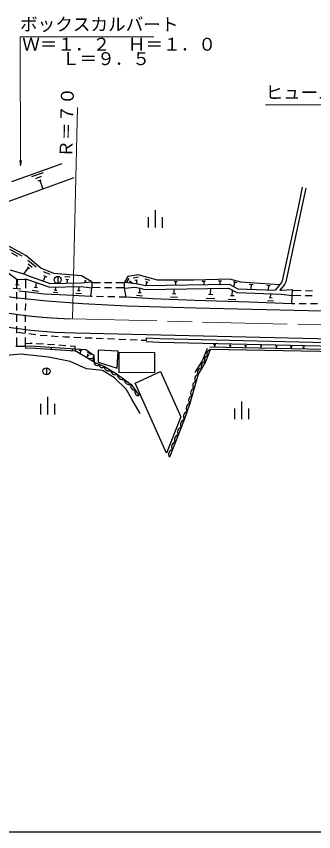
# Model space of a CAD drawing. Units: millimetres, scale not verified. Extents: x 40000 to 680000, y 20000 to 380000.
# Drawn here: x 117506 to 159732, y 205000 to 320725 of the extents above; entities that cross this region are included whole.
import ezdxf
from ezdxf.enums import TextEntityAlignment as Align

# ---------------------------------------------------------------- set-up
doc = ezdxf.new("R2010")
doc.units = ezdxf.units.MM
doc.header["$LTSCALE"] = 1000
doc.linetypes.add('CHAIN', pattern=[18.5, 12, -1.5, 3.5, -1.5])
for name, color, linetype, lineweight in [('M-BGD', 7, 'Continuous', 25), ('M-BMK', 2, 'CHAIN', 13), ('M-STR-HTXT', 7, 'Continuous', 13), ('M-STR-STRC', 7, 'Continuous', 25), ('M-TTL-BAND', 7, 'Continuous', 25)]:
    doc.layers.add(name, color=color, linetype=linetype, lineweight=lineweight)
doc.styles.add('ＭＳ Ｐゴシック', font='')
doc.styles.get('ＭＳ Ｐゴシック').set_extended_font_data('MS PGothic')

# ---------------------------------------------------------------- blocks, each defined once
blk = doc.blocks.new('open_arrow')
at = {"color": 0, "linetype": 'Continuous', "lineweight": -2}
blk.add_lwpolyline([(7.5, 1.25), (0, 0), (7.5, -1.25)], dxfattribs=at)

msp = doc.modelspace()

# ---------------------------------------------------------------- linework, layer by layer
at = {"layer": 'M-BGD'}
for p, q in [((116877, 297296), (124007, 299831)), ((119726, 297990), (121359, 298571)), ((120279, 297727), (121096, 298018)), ((120629, 297391), (121037, 297537)), ((120833, 297464), (121269, 296239)), ((137207, 293228), (137205, 290728)), ((136206, 292228), (136205, 290728)), ((138206, 292227), (138205, 290727)), ((116555, 287679), (118274, 286744)), ((116829, 287159), (117688, 286692)), ((119158, 286124), (120309, 285150)), ((119247, 285061), (118516, 284197)), ((119103, 285183), (119391, 284939)), ((119202, 285592), (119778, 285105)), ((121334, 284506), (122261, 284135)), ((121612, 283858), (121334, 283163)), ((121380, 283950), (121844, 283765)), ((123390, 283820), (123389, 282820)), ((124395, 283798), (125126, 283736)), ((133210, 282977), (133543, 283535)), ((134091, 283631), (134835, 283743)), ((117917, 282558), (117375, 282605)), ((117592, 282161), (117596, 283395)), ((117646, 282582), (117717, 283395)), ((118800, 283390), (118796, 282151)), ((118800, 283390), (118800, 283486)), ((120275, 282205), (120367, 282887)), ((124547, 283417), (124912, 283386)), ((124730, 283402), (124684, 282854)), ((127329, 283212), (127168, 282936)), ((127218, 283276), (127439, 283147)), ((128218, 283040), (128213, 282190)), ((128218, 282967), (129447, 282957)), ((130047, 282953), (131047, 282945)), ((131647, 282940), (132875, 282930)), ((132846, 282156), (132878, 283006)), ((132878, 283006), (134494, 282782)), ((133573, 282950), (133739, 283229)), ((133656, 283090), (134074, 282840)), ((134333, 283287), (134705, 283343)), ((134519, 283315), (134603, 282758)), ((135762, 283468), (136463, 283280)), ((135843, 283071), (136193, 282977)), ((136018, 283024), (135877, 282498)), ((139914, 283095), (140336, 283092)), ((140125, 283094), (140121, 282566)), ((143914, 283137), (144325, 283148)), ((144119, 283142), (144134, 282629)), ((146202, 283186), (146623, 283198)), ((146412, 283192), (146427, 282666)), ((147746, 282687), (148944, 282057)), ((148284, 283086), (148807, 282943)), ((148545, 283014), (148367, 282360)), ((150570, 282723), (151139, 282683)), ((150854, 282703), (150804, 281991)), ((153064, 282560), (153574, 282525)), ((153319, 282542), (153274, 281904)), ((118141, 281993), (117057, 282087)), ((117588, 280561), (117591, 281561)), ((118873, 281628), (117877, 281714)), ((118794, 281551), (118792, 280551)), ((120669, 281690), (119760, 281812)), ((120502, 282175), (120048, 282236)), ((123385, 281486), (122749, 281517)), ((123242, 281811), (122924, 281827)), ((123083, 281819), (123106, 282296)), ((126777, 281329), (125971, 281365)), ((126593, 281741), (126190, 281759)), ((126392, 281750), (126419, 282354)), ((126711, 282359), (128213, 282190)), ((128091, 280970), (128213, 282190)), ((128214, 282267), (129431, 282258)), ((130031, 282253), (131031, 282245)), ((131631, 282240), (132849, 282230)), ((133097, 280860), (132846, 282156)), ((135247, 281471), (134817, 281495)), ((135032, 281483), (135068, 282127)), ((140153, 281302), (139672, 281320)), ((139912, 281311), (139940, 282033)), ((145397, 281215), (144804, 281237)), ((145101, 281226), (145133, 282115)), ((148163, 281055), (148192, 281854)), ((148944, 282057), (154279, 281869)), ((153609, 280744), (153629, 281362)), ((154937, 281846), (155164, 281838)), ((155164, 281838), (156725, 281932)), ((156689, 281083), (156725, 281932)), ((156802, 281852), (157964, 281822)), ((158564, 281806), (159564, 281780)), ((128091, 280970), (124629, 281125)), ((128298, 280965), (128091, 280970)), ((129897, 280930), (128898, 280952)), ((131497, 280895), (130497, 280917)), ((133097, 280860), (132097, 280882)), ((135437, 281029), (134578, 281078)), ((140374, 280811), (139412, 280849)), ((145672, 280612), (144486, 280655)), ((148676, 280502), (147610, 280541)), ((148429, 281045), (147896, 281064)), ((154007, 280319), (153184, 280347)), ((153815, 280738), (153403, 280751)), ((156609, 279933), (156689, 281083)), ((156700, 281155), (157900, 281123)), ((158499, 281108), (159499, 281082)), ((117583, 278961), (117586, 279961)), ((118790, 279951), (118787, 278951)), ((157054, 279930), (156609, 279933)), ((158654, 279921), (157654, 279927)), ((160254, 279912), (159254, 279918)), ((117579, 277361), (117582, 278361)), ((118785, 278351), (118783, 277351)), ((117574, 275761), (117577, 276761)), ((118781, 276751), (118778, 275751)), ((118691, 275719), (117700, 275854)), ((120276, 275503), (119285, 275638)), ((121869, 275363), (120872, 275430)), ((117569, 273928), (117573, 275161)), ((118750, 274311), (119480, 274354)), ((118776, 275151), (118773, 273912)), ((119480, 274354), (119748, 274336)), ((120346, 274296), (121344, 274231)), ((123466, 275255), (122468, 275322)), ((124395, 275193), (124064, 275215)), ((125063, 275164), (124395, 275193)), ((126661, 275094), (125662, 275137)), ((128260, 275024), (127261, 275068)), ((129858, 274958), (128859, 274999)), ((131457, 274893), (130458, 274934)), ((133056, 274827), (132057, 274868)), ((134654, 274762), (133655, 274803)), ((135936, 274709), (135254, 274737)), ((135959, 275026), (135936, 274709)), ((117442, 273929), (118773, 273912)), ((118773, 273912), (118790, 273612)), ((121943, 274191), (122941, 274125)), ((122472, 273755), (122452, 273456)), ((123540, 274086), (124537, 274020)), ((125136, 273980), (125887, 273931)), ((125466, 273558), (125446, 273258)), ((125860, 273531), (125841, 273232)), ((128547, 271641), (125841, 273232)), ((125860, 273531), (125887, 273931)), ((126393, 273346), (126821, 273322)), ((126607, 273334), (126577, 272799)), ((145498, 274135), (145817, 274128)), ((145658, 274131), (145648, 273733)), ((147713, 274074), (148016, 274067)), ((147865, 274071), (147855, 273692)), ((149920, 274009), (150203, 274002)), ((150062, 274006), (150053, 273651)), ((152113, 273954), (152385, 273947)), ((152249, 273950), (152241, 273611)), ((154290, 273915), (154564, 273909)), ((154427, 273912), (154419, 273571)), ((156411, 273864), (156675, 273858)), ((156543, 273861), (156535, 273531)), ((158148, 273822), (158404, 273816)), ((158276, 273819), (158269, 273499)), ((127693, 272672), (127433, 272296)), ((127568, 272759), (127819, 272585)), ((127616, 273096), (128118, 272749)), ((128397, 272139), (127718, 272128)), ((128393, 272411), (128401, 271868)), ((132074, 273057), (132064, 270223)), ((121791, 270849), (121791, 269849)), ((132036, 270233), (137121, 270165)), ((121931, 266711), (121929, 264211)), ((120930, 265712), (120929, 264212)), ((122930, 265710), (122929, 264210)), ((148495, 265065), (148494, 263565)), ((149495, 266064), (149494, 263564)), ((150495, 265063), (150494, 263563))]:
    msp.add_line(p, q, dxfattribs=at)
for points in [[(128218, 283040), (126742, 283902), (122830, 284231), (120989, 284968), (118866, 286763), (116249, 288187), (113722, 290297), (112356, 291582), (110057, 292190), (125707, 297841)], [(158107, 296454), (157645, 294287), (155257, 283192), (155148, 282964), (154279, 281869)], [(158625, 296344), (158163, 294176), (155762, 283020), (155601, 282681), (154937, 281846)], [(116656, 284752), (118839, 284101), (118870, 284023), (122337, 282813), (126702, 282889), (128218, 283040)], [(116336, 284330), (117596, 283395), (118800, 283390)], [(154857, 282597), (149365, 282981), (147822, 283402), (142691, 283254), (137562, 283295), (134819, 284033), (133360, 283814), (132878, 283006)], [(118800, 283486), (122252, 282281), (126711, 282359)], [(134494, 282782), (135183, 282645), (135829, 282497), (147746, 282687)], [(124629, 281125), (121476, 281279), (118873, 281628)], [(132846, 282156), (134391, 282262), (135072, 282127), (135773, 281966), (147619, 282155), (148804, 281531), (155146, 281308), (156689, 281083)], [(156609, 279933), (150561, 280134), (142878, 280413), (136885, 280647), (133097, 280860)], [(183343, 273385), (137860, 274447), (135938, 274526)], [(183355, 273885), (137877, 274947), (135959, 275026)], [(118773, 273912), (119479, 273953), (125860, 273531)], [(118790, 273612), (119478, 273652), (125841, 273232)], [(125860, 273531), (127372, 273446), (128531, 272643), (128547, 271641)], [(144591, 273560), (143922, 271904), (142877, 270187)], [(145054, 273373), (144371, 271679), (143305, 269927)], [(173731, 272879), (165797, 273060), (144972, 273445)], [(173738, 273179), (165803, 273360), (144977, 273745)], [(135087, 264370), (133922, 266365), (133128, 267812), (131442, 269436), (129747, 270475), (127491, 270700), (125140, 271732), (122059, 272329), (118140, 272753), (114430, 272420), (112273, 271794), (110734, 271254), (109675, 270254), (107991, 267519), (106564, 266400)], [(132074, 273057), (137122, 272988), (137121, 270165)], [(128547, 271641), (130011, 271011), (131841, 269922), (133792, 268466), (134974, 266895)], [(143305, 269927), (142128, 265786), (141361, 263451), (139235, 258152)]]:
    msp.add_lwpolyline(points, dxfattribs=at)
for points in [[(131962, 273221), (129145, 273330), (129123, 271642), (131848, 270782)], [(137983, 270298), (140867, 263872), (138835, 258731), (134371, 268677)]]:
    msp.add_lwpolyline(points, close=True, dxfattribs=at)
for centre in [(123389, 283320), (121791, 270349)]:
    msp.add_circle(centre, 500, dxfattribs=at)
for centre, radius, start, end in [((145067, 272875), 498, 91.43655, 224.62734), ((144725, 272028), 498, 91.43655, 224.62734), ((128958, 271588), 414, 172.74708, 320.70375), ((129690, 271274), 414, 172.74708, 320.70375), ((130633, 271016), 622, 180.4403, 298.0501), ((143817, 270215), 588, 87.99261, 209.34329), ((144350, 271091), 588, 87.99261, 209.34329), ((131548, 270471), 622, 180.4403, 298.0501), ((132608, 269933), 768, 180.80281, 285.73006), ((143478, 269319), 633, 105.87158, 222.41927), ((133584, 269205), 768, 180.80281, 285.73006), ((143184, 268283), 633, 105.87158, 222.41927), ((134290, 268225), 552, 154.14776, 279.75418), ((134880, 267439), 552, 154.14776, 279.75418), ((142889, 267248), 633, 105.87158, 222.41927), ((142595, 266212), 633, 105.87158, 222.41927), ((142392, 265052), 779, 109.75801, 213.86086), ((142008, 263885), 779, 109.75801, 213.86086), ((141514, 262774), 693, 102.70422, 213.57603), ((141088, 261715), 693, 102.70422, 213.57603), ((140663, 260655), 693, 102.70422, 213.57603), ((140238, 259595), 693, 102.70422, 213.57603), ((139813, 258535), 693, 102.70422, 213.57603)]:
    msp.add_arc(centre, radius, start, end, dxfattribs=at)
at = {"layer": 'M-BMK'}
msp.add_lwpolyline([(125466, 277775), (166991, 276789), (180159, 276476)], dxfattribs=at)
msp.add_arc((127128, 347755), 70000, 228.4271, 268.63904, dxfattribs=at)
at = {"layer": 'M-STR-HTXT'}
msp.add_line((125466, 277775), (126178, 307767), dxfattribs=at)
for points in [[(118113, 299522), (118036, 317829), (137020, 317818)], [(177405, 296807), (172962, 308146), (152884, 308158)]]:
    msp.add_lwpolyline(points, dxfattribs=at)
at = {"layer": 'M-STR-STRC'}
for points in [[(75069, 303130), (79660, 299147), (84372, 295117), (86779, 293219), (88865, 291764), (91052, 290358), (94350, 288512), (97692, 286771), (100698, 285303), (103616, 284077), (105844, 283279), (107964, 282636), (110324, 282027), (113386, 281398), (117285, 280831), (121835, 280348), (126893, 279955), (133200, 279643), (143019, 279370), (178865, 278495)], [(186426, 274343), (125906, 275742), (122906, 275866), (119571, 276150), (116330, 276557), (113182, 277104), (109878, 277831), (106880, 278608), (103477, 279658), (100837, 280574), (97799, 281778), (94851, 283139), (91972, 284637), (88538, 286618), (85760, 288427), (83297, 290223), (80872, 292204), (75374, 297222)]]:
    msp.add_lwpolyline(points, dxfattribs=at)
at = {"layer": 'M-TTL-BAND'}
msp.add_line((40000, 205000), (579000, 205000), dxfattribs=at)

# ---------------------------------------------------------------- block references
at = {"layer": 'M-STR-HTXT', "xscale": 100, "yscale": 100, "rotation": 90.2}
msp.add_blockref('open_arrow', (118113, 299522), dxfattribs=at)

# ---------------------------------------------------------------- texts
at = {"layer": 'M-STR-HTXT', "style": 'ＭＳ Ｐゴシック'}
for s, rotation, p in [('ボックスカルバート', 359.965, (118036, 318129)), ('Ｗ＝１．２\u3000Ｈ＝１．０', 359.965, (118346, 315306)), ('Ｌ＝９．５', 359.965, (123993, 313255)), ('ヒューム管\u3000φ５００', 359.965, (152884, 308458)), ('Ｒ＝７０', 88.639, (126009, 300627))]:
    msp.add_text(s, height=1833, rotation=rotation, dxfattribs=at).set_placement(p, align=Align.BOTTOM_LEFT)

doc.saveas('drawing.dxf')
